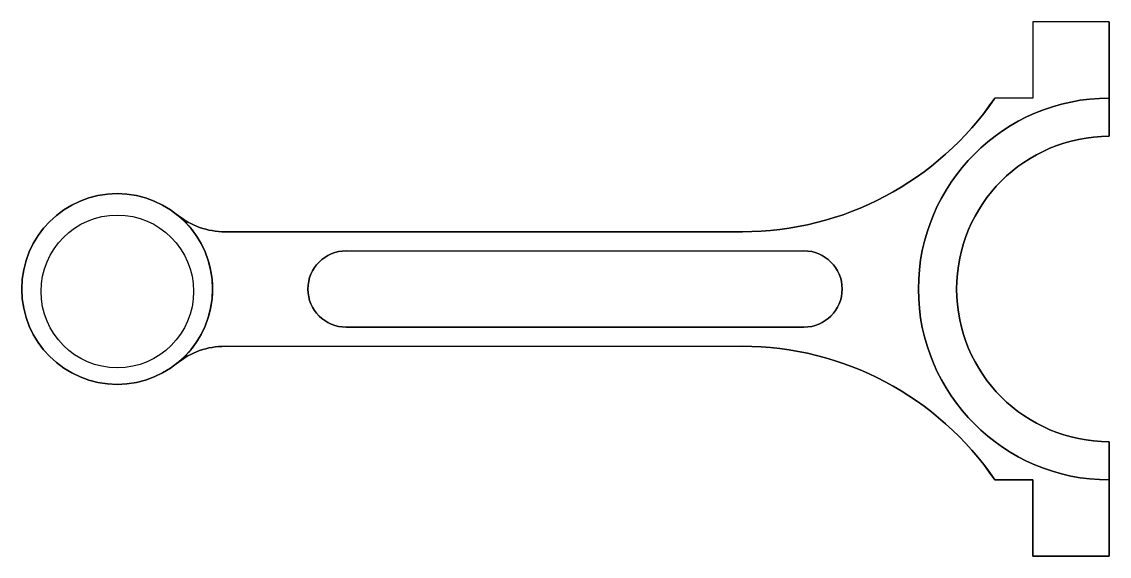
# Model space of a CAD drawing. Header units: inches. Extents: x -0.63 to 6.5, y -1.73 to 1.77.
import ezdxf

# ---------------------------------------------------------------- set-up
doc = ezdxf.new("R2010")
doc.units = ezdxf.units.IN
doc.header["$MEASUREMENT"] = 0

msp = doc.modelspace()

# ---------------------------------------------------------------- linework, layer by layer
for p, q in [((6.4988, 1.7658), (5.9988, 1.7658)), ((5.9988, 1.7658), (5.9988, 1.2658)), ((6.4988, 1.2658), (6.4988, 1.7658)), ((5.9988, 1.2658), (5.7488, 1.2658)), ((6.4988, 1.2658), (6.4988, 1.0158)), ((0.7059, 0.3908), (4.0952, 0.3908)), ((1.4988, 0.2658), (4.4988, 0.2658)), ((1.4988, -0.2342), (4.4988, -0.2342)), ((0.7059, -0.3592), (4.0952, -0.3592)), ((6.4988, -0.9842), (6.4988, -1.2342)), ((5.9988, -1.2342), (5.7488, -1.2342)), ((5.9988, -1.7342), (5.9988, -1.2342)), ((6.4988, -1.2342), (6.4988, -1.7342)), ((6.4988, -1.7342), (5.9988, -1.7342))]:
    msp.add_line(p, q)
for points in [[(6.4988, 1.2658), (6.4988, 1.7658), (5.9988, 1.7658), (5.9988, 1.2658), (5.7488, 1.2658, -0.248268), (4.0952, 0.3908), (0.7059, 0.3908, -0.171573), (0.3917, 0.502, -0.226541), (0.6238, 0.0158, -0.226541), (0.3917, -0.4703, -0.171573), (0.7059, -0.3592), (4.0952, -0.3592, -0.248268), (5.7488, -1.2342), (5.9988, -1.2342), (5.9988, -1.7342), (6.4988, -1.7342), (6.4988, -1.2342, -1)], [(6.4988, 1.0158), (6.4988, 1.2658, 1), (6.4988, -1.2342), (6.4988, -0.9842, -1)], [(-0.6262, 0.0158, 1), (0.6238, 0.0158, 1)], [(0.5, 0, -1), (-0.5, 0, -1)], [(1.4988, 0.2658), (4.4988, 0.2658, -1), (4.4988, -0.2342), (1.4988, -0.2342, -1)]]:
    msp.add_lwpolyline(points, format="xyb", close=True)
at = {"extrusion": (1, 0, 0)}
for centre, radius in [((1.5158, 0, 6.4988), 0.25), ((1.5158, 0, 6.4988), 0.125), ((-1.4842, 0, 6.4988), 0.25), ((-1.4842, 0, 6.4988), 0.125)]:
    msp.add_circle(centre, radius, dxfattribs=at)
for centre, radius in [((-0.0012, 0.0158), 0.625), ((0, 0), 0.5)]:
    msp.add_circle(centre, radius)
for centre, radius, start, end in [((4.0952, 2.3908), 2, 270, 325.77113), ((6.4988, 0.0158), 1.25, 90, 270), ((6.4988, 0.0158), 1, 90, 270), ((0.7059, 0.8908), 0.5, 231.05756, 270), ((1.4988, 0.0158), 0.25, 90, 270), ((4.4988, 0.0158), 0.25, 270, 90), ((0.7059, -0.8592), 0.5, 90, 128.94244), ((4.0952, -2.3592), 2, 34.22887, 90)]:
    msp.add_arc(centre, radius, start, end)

doc.saveas('drawing.dxf')
